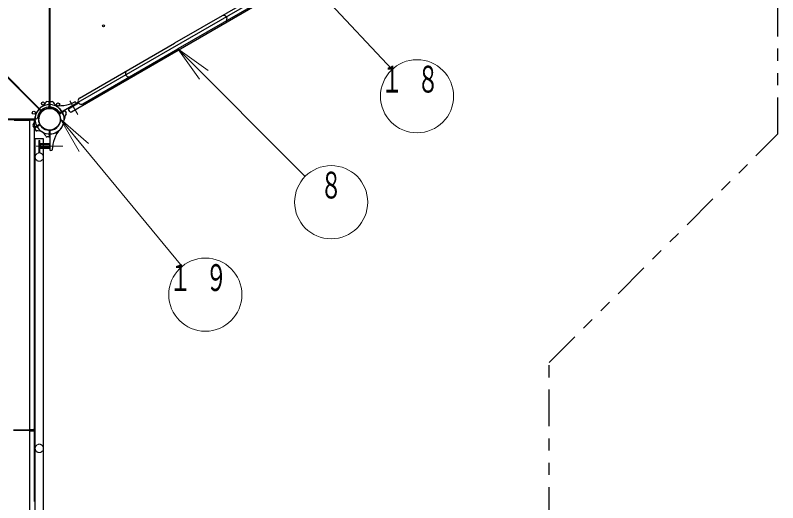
# Model space of a CAD drawing. Units: millimetres on the paper, scale 1:50. Extents: x -385 to 0, y -594 to 267.
# Drawn here: x -196.4 to -133.8, y 109.8 to 149.8 of the extents above; entities that cross this region are included whole.
import ezdxf
from ezdxf.enums import TextEntityAlignment as Align

# ---------------------------------------------------------------- set-up
doc = ezdxf.new("R2010")
doc.units = ezdxf.units.MM
for name, pattern in [('USER1', [4.5, 2.5, -2]), ('USER2', [6, 3, -1, 1, -1]), ('USER3', [8, 3, -1, 1, -1, 1, -1])]:
    doc.linetypes.add(name, pattern=pattern)
doc.layers.add('1_50', color=2, linetype='Continuous', lineweight=25)
doc.styles.add('ＭＳ ゴシック', font='')
doc.styles.get('ＭＳ ゴシック').set_extended_font_data('MS Gothic')

msp = doc.modelspace()

# ---------------------------------------------------------------- linework, layer by layer
at = {"layer": '1_50', "linetype": 'USER3'}
for p, q in [((-133.784, 140.093), (-133.784, 190.505)), ((-152.543, 121.334), (-133.784, 140.093)), ((-152.543, 76.119), (-152.543, 121.334))]:
    msp.add_line(p, q, dxfattribs=at)
at = {"layer": '1_50', "color": 131}
for p, q in [((-194.247, 142.054), (-216.779, 164.587)), ((-194.289, 142.012), (-216.822, 164.544)), ((-193.564, 153.299), (-193.564, 142.392)), ((-175.484, 152.035), (-183.278, 147.535)), ((-175.212, 151.564), (-183.006, 147.064)), ((-191.072, 143.035), (-183.278, 147.535)), ((-190.8, 142.564), (-183.006, 147.064)), ((-205.534, 141.329), (-194.627, 141.329)), ((-194.716, 88.899), (-194.716, 139.689)), ((-194.036, 139.689), (-194.716, 139.689)), ((-194.036, 88.899), (-194.036, 139.689))]:
    msp.add_line(p, q, dxfattribs=at)
at = {"layer": '1_50', "color": 4}
for p, q in [((-193.504, 164.207), (-193.504, 142.392)), ((-192.603, 141.871), (-173.711, 152.779)), ((-205.534, 141.269), (-195.184, 141.269)), ((-195.184, 141.269), (-195.184, 115.829)), ((-195.184, 115.769), (-195.184, 90.329))]:
    msp.add_line(p, q, dxfattribs=at)
at = {"layer": '1_50', "color": 7}
for p, q in [((-174.162, 152.045), (-191.742, 141.895)), ((-192.026, 142.207), (-191.186, 142.692)), ((-191.994, 142.152), (-192.026, 142.207)), ((-191.994, 142.152), (-191.154, 142.636)), ((-191.879, 141.932), (-191.969, 142.088)), ((-194.717, 141.499), (-194.721, 141.499)), ((-194.717, 141.099), (-194.721, 141.099)), ((-193.116, 140.175), (-193.114, 140.172)), ((-192.769, 140.375), (-192.768, 140.372)), ((-194.304, 139.309), (-194.344, 139.309)), ((-194.344, 138.889), (-194.344, 139.309)), ((-194.304, 138.889), (-194.304, 139.309)), ((-194.286, 139.296), (-194.304, 139.264)), ((-194.304, 139.264), (-194.304, 138.934)), ((-194.286, 138.903), (-194.304, 138.934)), ((-193.522, 139.296), (-194.286, 139.296)), ((-193.522, 139.197), (-194.286, 139.197)), ((-193.522, 139.001), (-194.286, 139.001)), ((-193.522, 138.903), (-194.286, 138.903)), ((-193.522, 139.296), (-193.504, 139.264)), ((-193.522, 138.903), (-193.504, 138.934)), ((-193.504, 139.264), (-193.504, 138.934)), ((-194.344, 138.889), (-194.304, 138.889))]:
    msp.add_line(p, q, dxfattribs=at)
at = {"layer": '1_50', "color": 7, "lineweight": 13}
for p, q in [((-171.985, 152.375), (-165.433, 145.377)), ((-181.237, 144.59), (-183.006, 147.064)), ((-183.006, 147.064), (-180.53, 145.297)), ((-183.006, 147.064), (-180.884, 144.943)), ((-183.006, 147.064), (-172.552, 136.617)), ((-191.118, 138.668), (-192.643, 141.299)), ((-192.643, 141.299), (-190.347, 139.305)), ((-192.643, 141.299), (-190.732, 138.987)), ((-192.643, 141.299), (-182.664, 129.224))]:
    msp.add_line(p, q, dxfattribs=at)
at = {"layer": '1_50'}
for p, q in [((-193.606, 142.748), (-193.763, 142.742)), ((-193.564, 142.237), (-193.564, 142.708)), ((-193.504, 142.237), (-193.504, 142.708)), ((-193.463, 142.748), (-193.317, 142.743)), ((-191.363, 142.636), (-191.42, 142.724)), ((-192.737, 141.794), (-191.376, 142.58)), ((-192.707, 141.742), (-192.299, 141.978)), ((-192.244, 141.962), (-192.176, 141.833)), ((-194.361, 140.857), (-194.769, 140.621)), ((-194.331, 140.805), (-194.739, 140.569)), ((-194.824, 140.637), (-194.893, 140.765)), ((-194.753, 140.513), (-194.67, 140.38)), ((-193.564, 140.362), (-193.564, 139.891)), ((-193.504, 140.362), (-193.504, 138.79)), ((-193.606, 139.851), (-193.751, 139.856)), ((-193.462, 138.75), (-193.357, 138.756))]:
    msp.add_line(p, q, dxfattribs=at)
at = {"layer": '1_50', "color": 7, "linetype": 'USER2', "lineweight": 13}
for p, q in [((-191.873, 142.821), (-191.221, 141.693)), ((-192.339, 141.529), (-192.737, 142.219)), ((-194.331, 140.379), (-194.729, 141.069)), ((-192.443, 139.099), (-194.625, 139.099))]:
    msp.add_line(p, q, dxfattribs=at)
at = {"layer": '1_50', "color": 4, "linetype": 'USER1', "lineweight": 13}
for p, q in [((-205.44, 141.205), (-195.248, 141.205)), ((-205.504, 115.829), (-195.184, 115.829)), ((-205.504, 115.769), (-195.184, 115.769))]:
    msp.add_line(p, q, dxfattribs=at)
at = {"layer": '1_50', "color": 20}
for p, q in [((-195.124, 141.249), (-194.864, 141.249)), ((-194.804, 141.189), (-194.804, 109.949)), ((-195.124, 115.849), (-194.864, 115.849)), ((-195.124, 115.749), (-194.864, 115.749))]:
    msp.add_line(p, q, dxfattribs=at)
at = {"layer": '1_50', "color": 131, "linetype": 'USER1', "lineweight": 13}
for p, q in [((-194.408, 139.549), (-194.344, 139.549)), ((-194.408, 139.549), (-194.408, 138.539)), ((-194.344, 139.549), (-194.344, 138.539)), ((-194.408, 138.539), (-194.344, 138.539))]:
    msp.add_line(p, q, dxfattribs=at)
at = {"layer": '1_50', "color": 7, "linetype": 'USER1', "lineweight": 13}
for p, q in [((-193.504, 139.199), (-194.304, 139.199)), ((-193.504, 138.999), (-194.304, 138.999))]:
    msp.add_line(p, q, dxfattribs=at)
at = {"layer": '1_50', "color": 4}
for centre, radius in [((-189.106, 148.969), 0.075), ((-192.834, 142.512), 0.13)]:
    msp.add_circle(centre, radius, dxfattribs=at)
at = {"layer": '1_50', "color": 7, "lineweight": 13}
for centre in [(-163.382, 143.187), (-170.429, 134.497), (-180.753, 126.911)]:
    msp.add_circle(centre, 3, dxfattribs=at)
at = {"layer": '1_50', "color": 131}
for centre in [(-194.07, 142.593), (-194.828, 141.835)]:
    msp.add_circle(centre, 0.13, dxfattribs=at)
at = {"layer": '1_50', "color": 7}
for centre, radius in [((-194.07, 142.593), 0.13), ((-193.534, 141.299), 0.891), ((-193.534, 141.299), 0.891)]:
    msp.add_circle(centre, radius, dxfattribs=at)
at = {"layer": '1_50', "color": 150, "linetype": 'USER3', "lineweight": 13}
msp.add_circle((-193.534, 141.299), 0.891, dxfattribs=at)
at = {"layer": '1_50', "color": 131, "linetype": 'USER1', "lineweight": 13}
for centre in [(-194.376, 138.199), (-194.376, 114.299)]:
    msp.add_circle(centre, 0.34, dxfattribs=at)
at = {"layer": '1_50', "color": 131}
for centre, radius, start, end in [((-179.245, 149.549), 0.272, 300, 120), ((-187.039, 145.049), 0.272, 120, 300), ((-190.936, 142.799), 0.272, 120, 300), ((-194.218, 142.082), 0.04, 225, 311.14064), ((-193.534, 141.299), 1, 96.78718, 131.14064), ((-193.664, 142.392), 0.1, 276.78718, 0), ((-194.627, 141.429), 0.1, 270, 353.21282), ((-193.534, 141.299), 1, 138.85936, 173.21282), ((-194.317, 141.983), 0.04, 318.85936, 45)]:
    msp.add_arc(centre, radius, start, end, dxfattribs=at)
at = {"layer": '1_50'}
for centre, radius, start, end in [((-194.724, 143.15), 1, 302.72719, 332.54116), ((-193.748, 142.643), 0.1, 92, 152.54116), ((-193.604, 142.708), 0.04, 0, 92), ((-193.464, 142.708), 0.04, 88, 180), ((-193.321, 142.643), 0.1, 27.45884, 88), ((-193.321, 142.643), 0.1, 27.45884, 88), ((-192.73, 145.013), 2.6, 257.78276, 298.91585), ((-192.345, 143.15), 1, 207.45884, 237.27281), ((-191.454, 142.702), 0.04, 33, 118.91585), ((-193.534, 141.299), 1.2, 122.72719, 180), ((-193.534, 141.299), 1.2, 120, 177.27281), ((-193.534, 141.299), 0.9, 94.27066, 180), ((-193.534, 141.299), 0.9, 120, 205.72934), ((-193.534, 141.299), 1.2, 77.78276, 120), ((-193.534, 141.299), 0.9, 34.27066, 120), ((-193.604, 142.237), 0.04, 274.27066, 0), ((-193.464, 142.237), 0.04, 180, 265.72934), ((-193.534, 141.299), 0.9, 0, 85.72934), ((-193.534, 141.299), 1.2, 0, 57.2728), ((-191.396, 142.614), 0.04, 300, 33), ((-193.534, 141.299), 0.9, 300, 25.72934), ((-192.757, 141.829), 0.04, 214.27066, 300), ((-192.687, 141.707), 0.04, 120, 205.72934), ((-191.337, 141.195), 1, 147.45884, 177.27281), ((-192.279, 141.943), 0.04, 28, 120), ((-192.264, 141.786), 0.1, 327.45884, 28), ((-194.804, 140.812), 0.1, 147.45884, 208), ((-194.804, 140.812), 0.1, 147.45884, 208), ((-195.732, 141.404), 1, 327.45884, 357.27281), ((-193.534, 141.299), 1.2, 180, 237.27281), ((-193.534, 141.299), 0.9, 180, 265.72934), ((-194.381, 140.891), 0.04, 300, 25.72934), ((-194.311, 140.77), 0.04, 34.27066, 120), ((-193.534, 141.299), 0.9, 214.27066, 300), ((-193.534, 141.299), 0.9, 274.27066, 0), ((-193.534, 141.299), 1.2, 300, 357.27281), ((-193.534, 141.299), 1.2, 317.78276, 0), ((-194.789, 140.656), 0.04, 208, 300), ((-194.719, 140.534), 0.04, 120, 212), ((-194.591, 140.443), 0.1, 212, 272.54116), ((-194.542, 139.344), 1, 62.7272, 92.54116), ((-194.724, 139.449), 1, 27.45884, 57.2728), ((-193.534, 141.299), 1.2, 242.72719, 300), ((-193.604, 140.362), 0.04, 0, 85.72934), ((-193.464, 140.362), 0.04, 94.27066, 180), ((-190.72, 138.746), 2.6, 137.78276, 178.91585), ((-193.748, 139.956), 0.1, 207.45884, 268), ((-193.604, 139.891), 0.04, 268, 0), ((-193.464, 138.79), 0.04, 180, 273), ((-193.359, 138.796), 0.04, 273, 358.91585)]:
    msp.add_arc(centre, radius, start, end, dxfattribs=at)
at = {"layer": '1_50', "color": 4}
for centre, radius, start, end in [((-193.404, 142.392), 0.1, 180, 263.21282), ((-193.534, 141.299), 1, 36.78718, 83.21282), ((-192.653, 141.958), 0.1, 216.78718, 300)]:
    msp.add_arc(centre, radius, start, end, dxfattribs=at)
at = {"layer": '1_50', "color": 7}
for centre, radius, start, end in [((-191.882, 142.138), 0.1, 120, 210), ((-193.534, 141.299), 1.22, 171.37307, 180), ((-194.721, 141.479), 0.02, 90, 171.37307), ((-191.792, 141.982), 0.1, 210, 300), ((-193.534, 141.299), 1.22, 180, 188.62693), ((-194.721, 141.119), 0.02, 188.62693, 270), ((-193.097, 140.182), 0.02, 210, 291.37307), ((-193.534, 141.299), 1.22, 291.37307, 300), ((-193.534, 141.299), 1.22, 300, 308.62693), ((-192.785, 140.362), 0.02, 308.62693, 30), ((-193.977, 139.099), 0.325, 162.41211, 197.58789), ((-194.214, 139.246), 0.0869, 145.61587, 214.38413), ((-194.214, 138.952), 0.0869, 145.61587, 214.38413), ((-193.594, 139.246), 0.0869, 325.61586, 34.38414), ((-193.832, 139.099), 0.325, 342.41211, 17.58789), ((-193.594, 138.952), 0.0869, 325.61586, 34.38414)]:
    msp.add_arc(centre, radius, start, end, dxfattribs=at)
at = {"layer": '1_50', "color": 20}
for centre, start, end in [((-195.124, 141.189), 90, 180), ((-194.864, 141.189), 0, 90), ((-195.124, 115.909), 180, 270), ((-195.124, 115.689), 90, 180), ((-194.864, 115.909), 270, 0), ((-194.864, 115.689), 0, 90)]:
    msp.add_arc(centre, 0.06, start, end, dxfattribs=at)

# ---------------------------------------------------------------- texts
at = {"layer": '1_50', "color": 7, "style": 'ＭＳ ゴシック', "width": 0.6}
msp.add_text('８', height=2.199, dxfattribs=at).set_placement((-170.429, 136.997), align=Align.TOP_CENTER)
at = {"layer": '1_50', "color": 7, "char_height": 2.199, "attachment_point": 2, "style": 'ＭＳ ゴシック'}
for s, insert in [('\\T1.64;\\W0.6;１８', (-163.382, 145.687)), ('\\T1.64;\\W0.6;１９', (-180.753, 129.411))]:
    msp.add_mtext(s, dxfattribs=dict(at, insert=insert))

doc.saveas('drawing.dxf')
